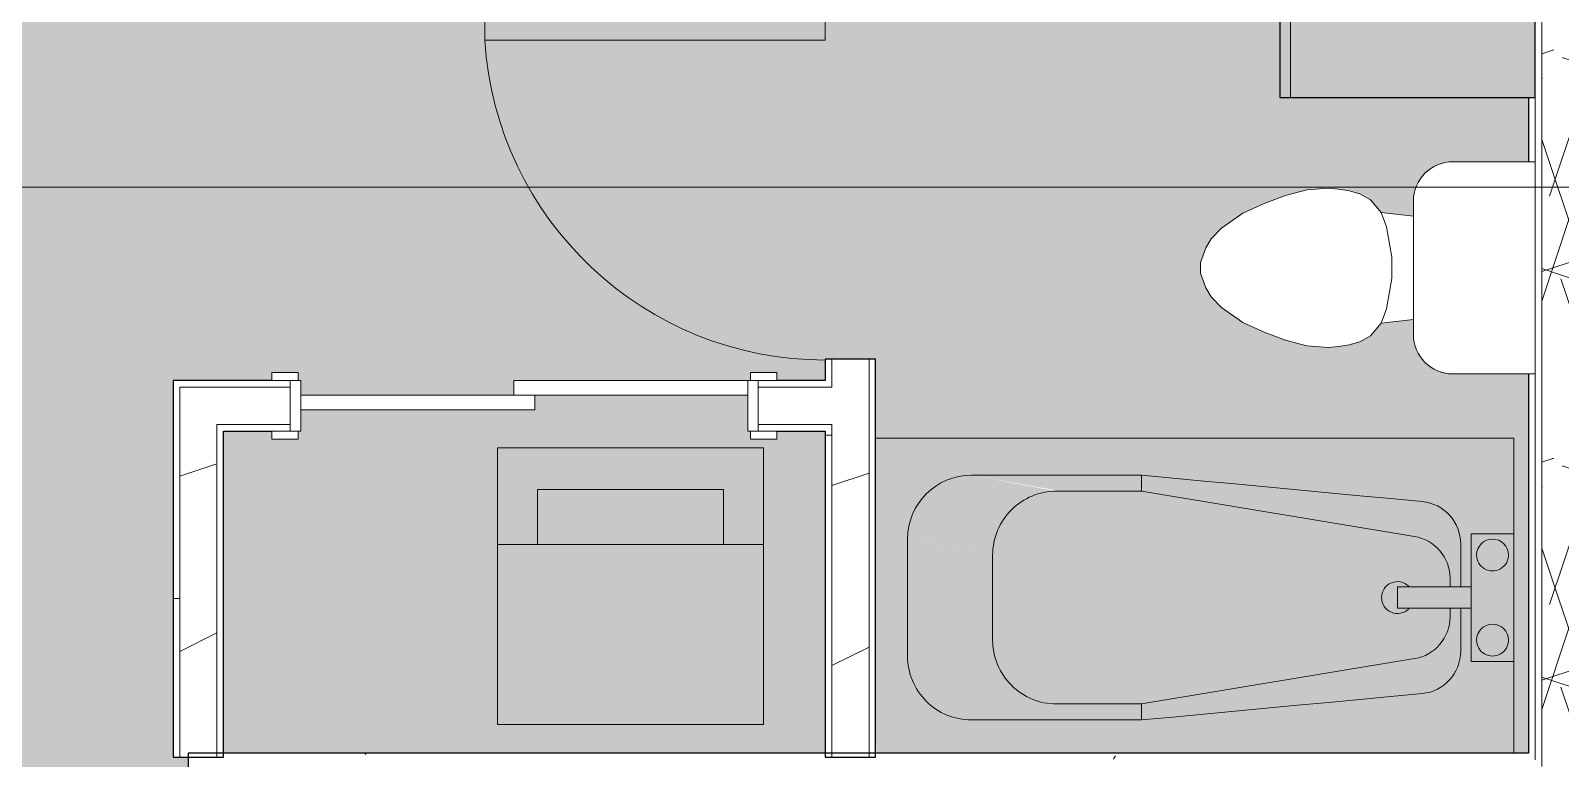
# Model space of a CAD drawing. Header units: inches. Extents: x -4414 to -113, y 9396 to 12816.
# Drawn here: x -2992.9 to -2849.1, y 11781.5 to 11849.9 of the extents above; entities that cross this region are included whole.
import ezdxf

# ---------------------------------------------------------------- set-up
doc = ezdxf.new("R2010")
doc.units = ezdxf.units.IN
doc.header["$MEASUREMENT"] = 0
for name, color, linetype, lineweight in [('0-1', 7, 'Continuous', 5), ('0-2', 7, 'Continuous', 9), ('A-AREA-PATT-6', 41, 'Continuous', 9), ('A-DOOR-1', 7, 'Continuous', 9), ('A-DOOR-2', 90, 'Continuous', 13), ('A-DOOR-FRAM-1', 90, 'Continuous', 13), ('A-WALL', 113, 'Continuous', 9), ('A-WALL-3', 250, 'Continuous', 25), ('A-WALL-4', 7, 'Continuous', 9), ('A-WALL-PATT-1', 8, 'Continuous', 9), ('A-WALL-PATT-2', 7, 'Continuous', 9), ('A-WALL-PATT-3', 111, 'Continuous', 9), ('G-ANNO-SYMB', 111, 'Continuous', 9), ('I-WALL-1', 2, 'Continuous', 25), ('P-SANR-FIXT-1', 7, 'Continuous', 9), ('P-SANR-FIXT-2', 8, 'Continuous', 9), ('P-SANR-FIXT-3', 9, 'Continuous', 9), ('Q-CASE-1', 9, 'Continuous', 9), ('Q-CASE-2', 250, 'Continuous', 25), ('Q-CASE-3', 7, 'Continuous', 9)]:
    doc.layers.add(name, color=color, linetype=linetype, lineweight=lineweight)
pattern_1 = [(0, (0, 0), (61.44, 15.36), [2.534, -43.546, 2.534, -43.546, -245.76]), (0, (0, 0), (61.44, 15.36), [-92.16, 2.534, -89.626, 2.534, -43.546, -107.52]), (0, (0, 0), (61.44, 15.36), [-230.4, 2.534, -28.186, 2.534, -74.266]), (120, (23.04, 7.68), (-44.02215, 45.5286), [2.534, -43.546, 2.534, -43.546, -245.76]), (120, (23.04, 7.68), (-44.02215, 45.5286), [-92.16, 2.534, -89.626, 2.534, -43.546, -107.52]), (120, (23.04, 7.68), (-44.02215, 45.5286), [-230.4, 2.534, -28.186, 2.534, -74.266]), (240, (30.72, 38.4), (-17.41785, -60.8886), [2.534, -43.546, 2.534, -43.546, -245.76]), (240, (30.72, 38.4), (-17.41785, -60.8886), [-92.16, 2.534, -89.626, 2.534, -43.546, -107.52]), (240, (30.72, 38.4), (-17.41785, -60.8886), [-230.4, 2.534, -28.186, 2.534, -74.266])]
pattern_2 = [(216.87, (12.795, 31.987), (95.9612857, 63.9749714), [15.994, -143.942]), (206.565, (31.987, 22.391), (-31.986981, -31.986924), [35.763, -35.763]), (198.435, (31.987, 6.397), (-63.974746, -31.987128), [20.231, -80.922])]

# ---------------------------------------------------------------- blocks, each defined once
blk = doc.blocks.new('Single-Flush - 32_ x 84_-1372862-FLOOR PLAN - 3RD FLOOR')
at = {"layer": 'A-DOOR-1'}
blk.add_arc((16, 2.37), 32.07, 93.5759, 180, dxfattribs=at)
at = {"layer": 'A-DOOR-2'}
for p, q in [((14, 2.37), (14, 34.38)), ((16, 34.38), (14, 34.38)), ((16, 2.37), (16, 34.38)), ((16, 2.37), (14, 2.37))]:
    blk.add_line(p, q, dxfattribs=at)
blk = doc.blocks.new('Stacked Washer and Dryer - 26_x25_ - Private-1372850-FLOOR PLAN - 3RD FLOOR')
at = {"layer": 'P-SANR-FIXT-2'}
blk.add_hatch(color=256, dxfattribs=at).paths.add_polyline_path([(26, -9.25), (26, 12.5), (0, 12.5), (0, -12.5), (26, -12.5)], flags=0)
at = {"layer": 'P-SANR-FIXT-1'}
for p, q in [((0, 12.5), (26, 12.5)), ((0, 12.5), (0, -12.5)), ((16.91, -12.5), (16.91, 12.5)), ((26, 12.5), (26, -12.5)), ((22.09, 8.75), (16.91, 8.75)), ((22.09, -8.75), (22.09, 8.75)), ((16.91, -8.75), (22.09, -8.75)), ((26, -12.5), (0, -12.5))]:
    blk.add_line(p, q, dxfattribs=at)
blk = doc.blocks.new('Toilet-Domestic-3D - Toilet-Domestic-3D-1352612-FLOOR PLAN - 3RD FLOOR')
at = {"layer": 'P-SANR-FIXT-1'}
for p, q in [((-9.98, 19.48), (9.98, 19.48)), ((-9.98, 11.75), (-9.98, 19.48)), ((9.98, 19.48), (9.98, 11.75)), ((6.25, 8.02), (-6.25, 8.02)), ((-4.86, 8.02), (-5.21, 5)), ((4.86, 8.02), (5.21, 5)), ((-1, 6), (-3.84, 5.5)), ((1, 6), (-1, 6)), ((3.84, 5.5), (1, 6)), ((-5.21, 5), (-6.4, 4)), ((-3.84, 5.5), (-5.21, 5)), ((5.21, 5), (3.84, 5.5)), ((6.4, 4), (5.21, 5)), ((-6.97, 3), (-7.24, 2)), ((-6.4, 4), (-6.97, 3)), ((6.97, 3), (6.4, 4)), ((7.24, 2), (6.97, 3)), ((-7.24, 2), (-7.41, 1)), ((7.41, 1), (7.24, 2)), ((-7.41, 1), (-7.5, 0)), ((-7.5, 0), (-7.33, -1.99)), ((7.33, -1.99), (7.5, 0)), ((7.5, 0), (7.41, 1)), ((-7.33, -1.99), (-6.79, -4)), ((6.79, -4), (7.33, -1.99)), ((-6.79, -4), (-6.06, -6)), ((6.06, -6), (6.79, -4)), ((-6.06, -6), (-5.13, -8)), ((5.13, -8), (6.06, -6)), ((-5.13, -8), (-3.74, -10)), ((3.74, -10), (5.13, -8)), ((-3.74, -10), (-2.74, -11)), ((2.74, -11), (3.74, -10)), ((-2.74, -11), (-1.87, -11.5)), ((-1.87, -11.5), (-0.5, -12)), ((0.5, -12), (1.87, -11.5)), ((1.87, -11.5), (2.74, -11)), ((-0.5, -12), (0.5, -12))]:
    blk.add_line(p, q, dxfattribs=at)
for centre, start, end in [((-6.25, 11.75), 180, 270), ((6.25, 11.75), 270, 360)]:
    blk.add_arc(centre, 3.73, start, end, dxfattribs=at)
blk = doc.blocks.new('OD_CW_Base Cabinet - OD_CW_Base Cabinet-1372836-FLOOR PLAN - 3RD FLOOR')
at = {"layer": 'Q-CASE-1'}
for points in [[(61.99, 24), (0.74, 24), (0.74, 1), (61.99, 1)], [(61.99, 1), (0.74, 1), (0.74, 0), (61.99, 0)]]:
    blk.add_hatch(color=256, dxfattribs=at).paths.add_polyline_path(points, flags=0)
at = {"layer": 'Q-CASE-2'}
for p, q in [((61.99, 24), (0.74, 24)), ((0.74, 24), (0.74, 0)), ((61.99, 0), (61.99, 24)), ((0.74, 0), (61.99, 0))]:
    blk.add_line(p, q, dxfattribs=at)
at = {"layer": 'Q-CASE-3'}
for p, q in [((0.74, 1), (0.74, 24)), ((0.74, 24), (61.99, 24)), ((61.99, 24), (61.99, 1)), ((0.74, 0), (0.74, 1)), ((0.74, 1), (61.99, 1)), ((61.99, 1), (0.74, 1)), ((61.99, 0), (0.74, 0)), ((61.99, 1), (61.99, 0))]:
    blk.add_line(p, q, dxfattribs=at)
blk = doc.blocks.new('Bath Tub - Maestro - 60_x30_-V21-FLOOR PLAN - 3RD FLOOR')
at = {"layer": 'P-SANR-FIXT-3'}
for points in [[(9.45, 0), (60, 0), (59.95, 29.63), (0, 29.63), (0, 21), (4, 21), (4, 16), (5, 16), (5.06, 20.74), (5.43, 21.83), (5.48, 21.94), (5.83, 22.49), (6.27, 22.97), (6.79, 23.38), (7.36, 23.69), (7.98, 23.91), (8.63, 24.03), (35, 26.5), (51, 26.5), (52.55, 26.3), (54, 25.7), (55.24, 24.74), (56.2, 23.5), (56.83, 21.83), (57, 20.5), (57, 9.5), (56.91, 8.46), (56.64, 7.45), (56.2, 6.5), (55.6, 5.64), (54.86, 4.9), (54, 4.3), (53.05, 3.86), (52.04, 3.59), (51, 3.5), (35, 3.5), (7.98, 6.09), (7.36, 6.31), (6.79, 6.62), (6.27, 7.03), (5.83, 7.51), (5.48, 8.06), (5.21, 8.67), (5.05, 9.3), (5, 9.96), (5, 14), (4, 13.96), (4, 9), (0, 9), (0, 0)], [(9.35, 20.74), (35, 25), (35, 26.5), (8.63, 24.03), (9.17, 21.56)], [(42.54, 25), (43, 25), (51, 26.5), (35, 26.5), (35, 25)], [(49, 19), (57, 20.5), (56.8, 22.05), (56.2, 23.5), (55.24, 24.74), (54, 25.7), (52.55, 26.3), (51, 26.5), (43, 25), (44.55, 24.8), (46, 24.2), (47.24, 23.24), (48.27, 21.83), (48.8, 20.5)], [(35, 5), (43, 5), (44.55, 5.2), (46.03, 5.83), (47.28, 6.81), (48.2, 8), (48.8, 9.5), (49, 11.06), (49, 19), (48.8, 20.55), (48.16, 22.05), (47.24, 23.24), (46, 24.2), (44.55, 24.8), (42.54, 25), (34.79, 24.97), (9.06, 20.64), (8.03, 20.28), (6.82, 19.17), (6.24, 18.17), (6, 16.8), (6, 16), (10.94, 16), (10.94, 14), (6, 14), (6, 13.2), (6.24, 11.83), (6.98, 10.59), (8.03, 9.72), (9.35, 9.26), (29.32, 5.94)], [(6, 16.8), (6.24, 18.17), (6.98, 19.41), (8.03, 20.28), (9.35, 20.74), (8.63, 24.03), (7.98, 23.91), (7.35, 23.69), (6.74, 23.34), (6.27, 22.97), (5.72, 22.32), (5.43, 21.83), (5.21, 21.33), (5.05, 20.7), (5.05, 19.87), (5.92, 17.06)], [(57, 9.5), (57, 20.5), (49, 19), (49, 11), (56.91, 9.52)], [(9.35, 14), (10.94, 14), (10.94, 16), (4, 16), (4, 14), (7.24, 14)], [(8.63, 5.97), (9.35, 9.26), (7.98, 9.76), (6.95, 10.62), (6.24, 11.83), (6, 13.2), (5, 9.96), (5.05, 9.3), (5.24, 8.6), (5.72, 7.68), (5.87, 7.47), (6.33, 6.98), (6.79, 6.62), (7.36, 6.31), (8, 6.08)], [(51, 3.5), (52.04, 3.59), (53.05, 3.86), (54, 4.3), (54.95, 5), (55.72, 5.83), (56.34, 6.81), (56.76, 7.9), (56.93, 8.66), (57, 9.5), (49, 11), (48.8, 9.45), (48.12, 7.9), (47.24, 6.76), (46, 5.8), (44.55, 5.2), (43.07, 4.99), (50.51, 3.59)], [(35, 3.5), (35, 5), (9.35, 9.26), (8.63, 5.97), (32.07, 3.77)], [(35, 3.5), (51, 3.5), (42.54, 5), (35, 5), (35, 3.77)]]:
    blk.add_hatch(color=256, dxfattribs=at).paths.add_polyline_path(points, flags=0)
h = blk.add_hatch(color=256, dxfattribs=at)
h.paths.add_polyline_path([(0.55, 9), (4, 9), (4, 21), (0, 21), (0, 9), (0.5, 9)], flags=0)
h.paths.add_polyline_path([(2, 9.5), (1.61, 9.55), (1.25, 9.7), (0.94, 9.94), (0.7, 10.25), (0.55, 10.61), (0.51, 11.06), (0.55, 11.39), (0.7, 11.75), (0.94, 12.06), (1.25, 12.3), (1.61, 12.45), (2, 12.5), (2.39, 12.45), (2.75, 12.3), (3.06, 12.06), (3.33, 11.67), (3.49, 11.06), (3.5, 11), (3.45, 10.61), (3.3, 10.25), (3.06, 9.94), (2.75, 9.7), (2.39, 9.55)], flags=0)
h.paths.add_polyline_path([(2, 17.5), (1.61, 17.55), (1.25, 17.7), (0.94, 17.94), (0.7, 18.25), (0.55, 18.61), (0.5, 19), (0.55, 19.39), (0.7, 19.75), (0.94, 20.06), (1.25, 20.3), (1.61, 20.45), (2, 20.5), (2.39, 20.45), (2.75, 20.3), (3.06, 20.06), (3.3, 19.75), (3.45, 19.39), (3.5, 19), (3.33, 18.33), (3.3, 18.25), (3.02, 17.91), (2.75, 17.7), (2.39, 17.55)], flags=0)
h = blk.add_hatch(color=256, dxfattribs=at)
h.paths.add_polyline_path([(2, 9.5), (2.39, 9.55), (2.75, 9.7), (3.06, 9.94), (3.3, 10.25), (3.45, 10.61), (3.49, 11.06), (3.33, 11.67), (3.3, 11.75), (3.06, 12.06), (2.75, 12.3), (2.39, 12.45), (2, 12.5), (1.61, 12.45), (1.25, 12.3), (0.94, 12.06), (0.7, 11.75), (0.51, 11.06), (0.5, 11), (0.55, 10.61), (0.7, 10.25), (0.94, 9.94), (1.25, 9.7), (1.61, 9.55)], flags=0)
h.paths.add_polyline_path([(2, 17.5), (2.39, 17.55), (3.02, 17.91), (3.06, 17.94), (3.33, 18.33), (3.45, 18.61), (3.5, 19), (3.45, 19.39), (3.3, 19.75), (3.06, 20.06), (2.75, 20.3), (2.38, 20.45), (2, 20.5), (1.61, 20.45), (1.25, 20.3), (0.94, 20.06), (0.7, 19.75), (0.55, 19.39), (0.5, 19), (0.55, 18.61), (0.7, 18.25), (0.94, 17.94), (1.25, 17.7), (1.61, 17.55)], flags=0)
h = blk.add_hatch(color=256, dxfattribs=at)
h.paths.add_polyline_path([(5, 9.96), (6, 13.2), (6, 14), (5, 14), (5, 10.39)], flags=0)
h.paths.add_polyline_path([(5.54, 16), (6, 16), (6, 16.8), (5, 20.04), (5.05, 16), (5.21, 16)], flags=0)
at = {"layer": 'P-SANR-FIXT-1'}
for p, q in [((0, 29.63), (0, 21)), ((35, 26.5), (51, 26.5)), ((35, 26.5), (35, 25)), ((35, 25), (9.35, 20.74)), ((43, 25), (35, 25)), ((4, 21), (0, 21)), ((0, 21), (0, 9)), ((4, 16), (4, 21)), ((57, 20.5), (57, 9.5)), ((5, 16), (5, 20.04)), ((49, 11), (49, 19)), ((4, 14), (4, 16)), ((4, 16), (10.94, 16)), ((6, 16.8), (6, 16)), ((10.94, 14), (10.94, 16)), ((4, 9), (4, 14)), ((10.94, 14), (4, 14)), ((5, 9.96), (5, 14)), ((6, 14), (6, 13.2)), ((0, 9), (0, 0)), ((0, 9), (4, 9)), ((9.35, 9.26), (35, 5)), ((35, 3.5), (35, 5)), ((35, 5), (43, 5)), ((51, 3.5), (35, 3.5)), ((0, 0), (60, 0))]:
    blk.add_line(p, q, dxfattribs=at)
at = {"layer": 'P-SANR-FIXT-1', "flags": 128}
for points in [[(8.63, 24.03), (11.56, 24.3), (14.49, 24.58), (17.42, 24.85), (20.35, 25.13), (23.28, 25.4), (26.21, 25.68), (29.14, 25.95), (32.07, 26.23), (35, 26.5)], [(35, 3.5), (32.07, 3.77), (29.14, 4.05), (26.21, 4.32), (23.28, 4.6), (20.35, 4.87), (17.42, 5.15), (14.49, 5.42), (11.56, 5.7), (8.63, 5.97)]]:
    blk.add_lwpolyline(points, dxfattribs=at)
at = {"layer": 'P-SANR-FIXT-1'}
for centre, radius, start, end in [((51, 20.5), 6, 360, 90), ((43, 19), 6, 360, 90), ((9, 20.04), 4, 95.3558, 180), ((2, 19), 1.5, 360, 180), ((10, 16.8), 4, 99.4223, 180), ((2, 19), 1.5, 180, 360), ((10.94, 15), 1.5, 360, 135), ((10.94, 15), 1.5, 225, 360), ((10, 13.2), 4, 180, 260.5777), ((2, 11), 1.5, 360, 180), ((2, 11), 1.5, 180, 360), ((43, 11), 6, 270, 0), ((9, 9.96), 4, 180, 264.6442), ((51, 9.5), 6, 270, 360)]:
    blk.add_arc(centre, radius, start, end, dxfattribs=at)
blk = doc.blocks.new('FOLDING_SLIDING CLOSET - 42_ x 80_-1372875-FLOOR PLAN - 3RD FLOOR')
at = {"layer": 'A-DOOR-1'}
for p, q in [((-23.75, 3.25), (-21.25, 3.25)), ((-23.75, 2.5), (-23.75, 3.25)), ((-21.25, 3.25), (-21.25, 2.5)), ((21.25, 3.25), (23.75, 3.25)), ((21.25, 2.5), (21.25, 3.25)), ((23.75, 3.25), (23.75, 2.5)), ((-21.25, 2.5), (-23.75, 2.5)), ((23.75, 2.5), (21.25, 2.5)), ((-23.75, -2.25), (-21.25, -2.25)), ((-23.75, -3), (-23.75, -2.25)), ((-21.25, -2.25), (-21.25, -3)), ((21.25, -2.25), (23.75, -2.25)), ((21.25, -3), (21.25, -2.25)), ((23.75, -2.25), (23.75, -3)), ((-21.25, -3), (-23.75, -3)), ((23.75, -3), (21.25, -3))]:
    blk.add_line(p, q, dxfattribs=at)
at = {"layer": 'A-DOOR-2'}
for p, q in [((-1, 0.5), (21, 0.5)), ((-1, -0.88), (-1, 0.5)), ((21, 0.5), (21, -0.88)), ((-21, -0.88), (1, -0.88)), ((-21, -2.25), (-21, -0.88)), ((21, -0.88), (-1, -0.88)), ((1, -0.88), (1, -2.25)), ((1, -2.25), (-21, -2.25))]:
    blk.add_line(p, q, dxfattribs=at)
at = {"layer": 'A-DOOR-FRAM-1'}
for p, q in [((-22, 2.5), (-21, 2.5)), ((-22, -2.25), (-22, 2.5)), ((-21, 2.5), (-21, -2.25)), ((21, 2.5), (22, 2.5)), ((21, -2.25), (21, 2.5)), ((22, 2.5), (22, -2.25)), ((-21, -2.25), (-22, -2.25)), ((22, -2.25), (21, -2.25))]:
    blk.add_line(p, q, dxfattribs=at)
blk = doc.blocks.new('1750 Ox - Unit Layouts_rvt-1-FLOOR PLAN - 3RD FLOOR')
at = {"layer": 'A-WALL-PATT-1'}
h = blk.add_hatch(dxfattribs=at)
h.set_pattern_fill('FP_1', color=256, style=0, pattern_type=2)
h.set_pattern_definition(pattern_2)
h.paths.add_polyline_path([(-2914.12, 11781.61), (-2914.12, 11819.01), (-2917.62, 11819.01), (-2917.62, 11781.61)], flags=0)
h.paths.add_polyline_path([(-2917.62, 11851.01), (-2914.12, 11851.01), (-2914.12, 11926.54), (-2917.62, 11926.54), (-2917.62, 11853.64)], flags=0)
h = blk.add_hatch(dxfattribs=at)
h.set_pattern_fill('FP_1', color=256, style=0, pattern_type=2)
h.set_pattern_definition(pattern_2)
h.paths.add_polyline_path([(-2978.93, 11781.61), (-2975.43, 11781.61), (-2975.43, 11816.39), (-2978.93, 11816.39), (-2978.93, 11785.16)], flags=0)
at = {"layer": 'A-WALL-PATT-2'}
h = blk.add_hatch(dxfattribs=at)
h.set_pattern_fill('FP_2', color=256, style=0, pattern_type=2)
h.set_pattern_definition(pattern_1)
h.paths.add_polyline_path([(-2917.63, 11781.99), (-2917.62, 11781.99), (-2917.62, 11812.89), (-2918.25, 11812.89), (-2918.25, 11781.99)], flags=0)
h.paths.add_polyline_path([(-2918.25, 11816.39), (-2917.62, 11816.39), (-2917.62, 11819.01), (-2918.25, 11819.01), (-2918.25, 11817.01)], flags=0)
h.paths.add_polyline_path([(-2918.25, 11851.01), (-2917.62, 11851.01), (-2917.62, 11853.64), (-2918.25, 11853.64), (-2918.25, 11853.01)], flags=0)
h.paths.add_polyline_path([(-2918.25, 11857.14), (-2917.62, 11857.14), (-2917.62, 11890.09), (-2918.25, 11890.09), (-2918.25, 11857.76)], flags=0)
h.paths.add_polyline_path([(-2917.62, 11893.59), (-2917.62, 11925.91), (-2918.25, 11925.91), (-2918.25, 11893.59)], flags=0)
h = blk.add_hatch(dxfattribs=at)
h.set_pattern_fill('FP_2', color=256, style=0, pattern_type=2)
h.set_pattern_definition(pattern_1)
h.paths.add_polyline_path([(-2979.55, 11781.61), (-2978.93, 11781.61), (-2978.93, 11817.01), (-2979.55, 11817.01), (-2979.55, 11784.36)], flags=0)
at = {"layer": 'A-WALL-3'}
for p, q in [((-2913.5, 11819.01), (-2918.25, 11819.01)), ((-2918.25, 11819.01), (-2918.25, 11817.01)), ((-2913.5, 11781.61), (-2913.5, 11819.01)), ((-2978.93, 11817.01), (-2979.55, 11817.01)), ((-2979.55, 11817.01), (-2979.55, 11781.61)), ((-2974.8, 11817.01), (-2978.93, 11817.01)), ((-2970.28, 11817.01), (-2974.8, 11817.01)), ((-2918.25, 11817.01), (-2922.78, 11817.01)), ((-2974.8, 11781.61), (-2974.8, 11812.26)), ((-2974.8, 11812.26), (-2970.28, 11812.26)), ((-2922.78, 11812.26), (-2918.25, 11812.26)), ((-2918.25, 11812.26), (-2918.25, 11781.61)), ((-2979.55, 11781.61), (-2974.8, 11781.61)), ((-2918.25, 11781.61), (-2913.5, 11781.61))]:
    blk.add_line(p, q, dxfattribs=at)
at = {"layer": 'A-WALL-4'}
for p, q in [((-2917.62, 11819.01), (-2917.62, 11816.39)), ((-2914.12, 11819.01), (-2914.12, 11781.61)), ((-2978.93, 11816.39), (-2978.93, 11781.61)), ((-2978.93, 11816.39), (-2975.43, 11816.39)), ((-2975.43, 11816.39), (-2974.8, 11816.39)), ((-2974.8, 11816.39), (-2968.53, 11816.39)), ((-2924.53, 11816.39), (-2918.25, 11816.39)), ((-2918.25, 11816.39), (-2917.62, 11816.39)), ((-2975.43, 11812.89), (-2975.43, 11781.61)), ((-2975.43, 11812.89), (-2974.8, 11812.89)), ((-2974.8, 11812.89), (-2968.53, 11812.89)), ((-2924.53, 11812.89), (-2918.25, 11812.89)), ((-2918.25, 11812.89), (-2917.62, 11812.89)), ((-2917.62, 11812.89), (-2917.62, 11781.61))]:
    blk.add_line(p, q, dxfattribs=at)
at = {"layer": '0-2'}
for name, p, rotation in [('OD_CW_Base Cabinet - OD_CW_Base Cabinet-1372836-FLOOR PLAN - 3RD FLOOR', (-2875.5, 11905.6), 269.9999999999972), ('Single-Flush - 32_ x 84_-1372862-FLOOR PLAN - 3RD FLOOR', (-2915.87, 11835.01), 90.00000000000425), ('Toilet-Domestic-3D - Toilet-Domestic-3D-1352612-FLOOR PLAN - 3RD FLOOR', (-2870.97, 11827.61), 270.0000000000011), ('FOLDING_SLIDING CLOSET - 42_ x 80_-1372875-FLOOR PLAN - 3RD FLOOR', (-2946.53, 11814.76), 180), ('Bath Tub - Maestro - 60_x30_-V21-FLOOR PLAN - 3RD FLOOR', (-2853.5, 11811.61), 180), ('Stacked Washer and Dryer - 26_x25_ - Private-1372850-FLOOR PLAN - 3RD FLOOR', (-2936.54, 11784.68), 89.99999999999554)]:
    blk.add_blockref(name, p, dxfattribs=dict(at, rotation=rotation))

msp = doc.modelspace()

# ---------------------------------------------------------------- hatches: boundary and pattern name
at = {"layer": 'A-AREA-PATT-6'}
h = msp.add_hatch(color=256, dxfattribs=at)
h.paths.add_polyline_path([(-2981.1237, 11720.9894), (-2982.8737, 11720.9894), (-2982.8737, 11756.9894), (-2981.1237, 11756.9894), (-2981.1237, 11721.3644)], flags=0)
h.paths.add_polyline_path([(-2991.6542, 11718.9894), (-2981.1237, 11719.0519), (-2981.1237, 11720.9894), (-2979.1237, 11720.9894), (-2979.1237, 11721.9894), (-2978.1237, 11721.9894), (-2978.1237, 11781.6144), (-2979.5539, 11781.6144), (-2979.5539, 11817.0144), (-2970.2763, 11817.0144), (-2970.2763, 11817.7644), (-2967.7763, 11817.7644), (-2967.7763, 11817.0144), (-2967.5263, 11817.0144), (-2967.5263, 11815.6394), (-2947.5263, 11815.6394), (-2947.5263, 11817.0144), (-2925.2763, 11817.0144), (-2925.2763, 11817.7644), (-2922.7763, 11817.7644), (-2922.7763, 11817.0144), (-2918.2487, 11817.0144), (-2918.2487, 11819.0144), (-2913.4987, 11819.0144), (-2913.4987, 11811.6144), (-2853.4987, 11811.6144), (-2853.4987, 11781.9894), (-2852.1237, 11781.9894), (-2852.1237, 11817.6382), (-2859.225, 11817.6382), (-2860.4978, 11817.8929), (-2861.0881, 11818.1374), (-2861.8598, 11818.7296), (-2862.452, 11819.5013), (-2862.8242, 11820.4), (-2862.9512, 11821.4407), (-2862.9512, 11822.7527), (-2865.975, 11822.405), (-2866.975, 11821.2133), (-2867.975, 11820.6465), (-2869.4845, 11820.2887), (-2870.975, 11820.1144), (-2872.9673, 11820.2887), (-2875.4987, 11821.0173), (-2876.975, 11821.5546), (-2878.975, 11822.4872), (-2880.975, 11823.8746), (-2881.975, 11824.8746), (-2882.475, 11825.7407), (-2882.975, 11827.1144), (-2882.975, 11828.1144), (-2882.475, 11829.4881), (-2881.975, 11830.3542), (-2880.975, 11831.3542), (-2878.975, 11832.7416), (-2876.975, 11833.6742), (-2874.975, 11834.4021), (-2872.9673, 11834.9401), (-2870.975, 11835.1144), (-2869.4845, 11834.9401), (-2868.975, 11834.8502), (-2867.975, 11834.5823), (-2866.975, 11834.0155), (-2865.975, 11832.8238), (-2862.9512, 11832.4761), (-2862.9512, 11833.8644), (-2862.8242, 11834.8288), (-2862.452, 11835.7275), (-2861.8598, 11836.4992), (-2861.0881, 11837.0914), (-2859.8605, 11837.507), (-2859.225, 11837.5906), (-2852.1237, 11837.5906), (-2852.1237, 11843.6144), (-2875.4987, 11843.6144), (-2875.4987, 11904.8644), (-2852.1237, 11904.8644), (-2852.1237, 11925.9144), (-2876.4987, 11925.9144), (-2876.4987, 11930.6644), (-2852.1237, 11930.6644), (-2852.1237, 12115.9019), (-2940.3737, 12115.9019), (-2940.3737, 12081.4394), (-2946.7487, 12081.4394), (-2946.7487, 12086.1894), (-2945.1237, 12086.1894), (-2945.1436, 12115.9019), (-2945.3112, 12115.9019), (-2945.3112, 12119.7769), (-2947.3112, 12119.7769), (-2947.3112, 12120.3394), (-2949.5987, 12120.3394), (-2949.5987, 12091.4644), (-2959.284, 12091.4644), (-2959.3487, 12090.9644), (-2959.4134, 12090.9644), (-2959.4134, 12091.4644), (-2975.9586, 12091.4644), (-2976.0362, 12090.9644), (-2976.4889, 12090.9644), (-2976.4889, 12091.4644), (-2977.5987, 12091.4644), (-2977.5987, 12120.3394), (-2981.3362, 12120.3394), (-2981.3362, 12119.7769), (-2978.7737, 12119.7769), (-2978.7737, 12086.1894), (-2976.7487, 12086.1894), (-2976.7487, 12081.4394), (-2978.7737, 12081.4394), (-2978.7737, 11969.6644), (-2983.5237, 11969.6644), (-2983.5237, 12115.9019), (-2983.7112, 12115.9019), (-2983.7112, 12119.2769), (-3021.7362, 12119.2769), (-3021.7362, 12115.9019), (-3098.9112, 12115.9019), (-3098.9112, 12119.2769), (-3136.9362, 12119.2769), (-3136.9362, 12115.9019), (-3134.1237, 12115.9019), (-3134.1237, 12064.8541), (-3119.3737, 12064.8541), (-3119.3737, 12046.8541), (-3123.3737, 12046.8541), (-3123.3737, 12010.8541), (-3119.3737, 12010.8541), (-3119.3737, 11992.8541), (-3134.1237, 11992.8541), (-3134.1237, 11851.2394), (-3103.4002, 11851.2394), (-3103.4002, 11862.1465), (-3086.9002, 11862.1465), (-3086.9002, 11851.2394), (-3079.4002, 11851.2394), (-3079.4002, 11862.1465), (-3062.9002, 11862.1465), (-3062.9002, 11851.2394), (-3055.4002, 11851.2394), (-3055.4002, 11862.1465), (-3038.9002, 11862.1465), (-3038.9002, 11851.2394), (-3022.0024, 11851.2394), (-3022.0024, 11815.2394), (-3029.5539, 11815.2394), (-3029.5539, 11813.8112), (-3029.7507, 11813.6144), (-3030.6468, 11813.6144), (-3030.6468, 11813.3644), (-3034.5098, 11813.3644), (-3034.5098, 11813.1144), (-3036.2146, 11813.1144), (-3036.2146, 11813.3644), (-3045.7039, 11813.3644), (-3045.7039, 11813.1144), (-3046.2945, 11813.1144), (-3046.2945, 11813.3644), (-3046.885, 11813.3644), (-3046.885, 11813.1144), (-3047.4756, 11813.1144), (-3047.4756, 11813.3644), (-3048.0661, 11813.3644), (-3048.0661, 11813.1144), (-3048.6567, 11813.1144), (-3048.6567, 11813.3644), (-3049.2472, 11813.3644), (-3049.2472, 11813.1144), (-3049.8378, 11813.1144), (-3049.8378, 11813.3644), (-3052.4609, 11813.3644), (-3052.482, 11813.6144), (-3053.4103, 11813.6676), (-3053.5539, 11813.8112), (-3053.5539, 11815.2394), (-3111.5539, 11815.2394), (-3111.5539, 11784.1446), (-3111.1789, 11784.1446), (-3111.1789, 11760.1446), (-3111.5539, 11760.1446), (-3111.5539, 11745.6144), (-3075.3039, 11745.6144), (-3075.3039, 11753.6144), (-3039.5539, 11753.6144), (-3039.5539, 11723.6144), (-3075.3039, 11723.6144), (-3075.3039, 11721.9894), (-3019.1237, 11721.9894), (-3019.1237, 11720.9894), (-3017.1237, 11720.9894), (-3017.1237, 11719.0519), (-3016.4987, 11718.9894)], flags=0)
h.paths.add_polyline_path([(-2918.7896, 11781.9894), (-2918.2487, 11781.9894), (-2918.2487, 11812.2644), (-2922.7763, 11812.2644), (-2922.7763, 11811.5144), (-2925.2763, 11811.5144), (-2925.2763, 11812.2644), (-2925.5263, 11812.2644), (-2925.5263, 11815.6394), (-2945.5263, 11815.6394), (-2945.5263, 11814.2644), (-2967.5263, 11814.2644), (-2967.5263, 11812.2644), (-2967.7763, 11812.2644), (-2967.7763, 11811.5144), (-2970.2763, 11811.5144), (-2970.2763, 11812.2644), (-2974.8039, 11812.2644), (-2974.7865, 11781.9894), (-2924.0436, 11781.9894)], flags=0)
h.paths.add_polyline_path([(-2949.0436, 11784.6801), (-2949.0436, 11810.6801), (-2924.0436, 11810.6801), (-2924.0436, 11784.6801), (-2933.3625, 11784.6801)], flags=0)
h.paths.add_polyline_path([(-2918.2487, 11851.0144), (-2918.2487, 11853.0144), (-2921.7487, 11853.0144), (-2921.7487, 11852.2644), (-2924.2487, 11852.2644), (-2924.2487, 11853.0144), (-2924.4987, 11853.0144), (-2924.4987, 11854.3894), (-2944.4987, 11854.3894), (-2944.4987, 11853.0144), (-2966.7487, 11852.984), (-2966.7487, 11852.2644), (-2969.2487, 11852.2644), (-2969.2487, 11853.0144), (-2983.5237, 11853.0144), (-2983.5237, 11933.6644), (-2978.7737, 11933.6644), (-2978.7737, 11930.6644), (-2969.2487, 11930.6644), (-2969.2487, 11931.4144), (-2966.7487, 11931.4144), (-2966.7487, 11930.6644), (-2944.4987, 11930.6644), (-2944.4987, 11929.2894), (-2924.4987, 11929.2894), (-2924.4987, 11930.6644), (-2924.2487, 11930.6644), (-2924.2487, 11931.4144), (-2921.7487, 11931.4144), (-2921.7487, 11930.6644), (-2910.4987, 11930.6644), (-2910.4987, 11925.9144), (-2913.4987, 11925.9144), (-2913.4987, 11851.0144), (-2917.6237, 11851.0144)], flags=0)
h.paths.add_polyline_path([(-2962.5084, 11854.3894), (-2946.4987, 11854.3894), (-2946.4987, 11855.7644), (-2924.4987, 11855.7644), (-2924.4987, 11857.7644), (-2924.2487, 11857.7644), (-2924.2487, 11858.5144), (-2921.7487, 11858.5144), (-2921.7487, 11857.7644), (-2918.2487, 11857.7644), (-2918.2487, 11889.4644), (-2978.7737, 11889.4644), (-2978.7737, 11857.7644), (-2969.2487, 11857.7644), (-2969.2487, 11858.5144), (-2966.7487, 11858.5144), (-2966.7487, 11857.7644), (-2966.4987, 11857.7644), (-2966.4987, 11854.3894)], flags=0)
h.paths.add_polyline_path([(-2964.8705, 11894.2144), (-2918.2487, 11894.2144), (-2918.2487, 11925.9144), (-2921.7487, 11925.9144), (-2921.7487, 11925.1644), (-2924.2487, 11925.1644), (-2924.2487, 11925.9144), (-2924.4987, 11925.9144), (-2924.4987, 11927.9144), (-2946.4987, 11927.9144), (-2946.4987, 11929.2894), (-2966.4987, 11929.2894), (-2966.4987, 11925.9144), (-2966.7487, 11925.9144), (-2966.7487, 11925.1644), (-2969.2487, 11925.1644), (-2969.2487, 11925.9144), (-2978.7737, 11925.9144), (-2978.7737, 11894.2144), (-2975.1237, 11894.2144)], flags=0)
h.paths.add_polyline_path([(-3109.6987, 11943.3012), (-3109.6987, 11978.3012), (-3103.6987, 11978.3012), (-3103.6987, 11979.3012), (-3067.6987, 11979.3012), (-3067.6987, 11978.3012), (-3061.6987, 11978.3012), (-3061.6987, 11943.3012), (-3099.3319, 11943.3012)], flags=0)
h.paths.add_polyline_path([(-2853.5436, 11950.8601), (-2871.5436, 11950.8601), (-2871.5436, 11968.8601), (-2853.5436, 11968.8601)], flags=0)
h.paths.add_polyline_path([(-2927.1293, 11972.8601), (-2933.0436, 11972.8601), (-2933.0436, 12050.8601), (-2853.0436, 12050.8601), (-2853.0436, 11972.8601), (-2898.8906, 11972.8601)], flags=0)
h.paths.add_polyline_path([(-3046.5779, 11990.3644), (-3057.3737, 11990.3644), (-3057.3737, 11996.3644), (-3058.3737, 11996.3644), (-3058.3737, 12068.3644), (-3057.3737, 12068.3644), (-3057.3737, 12074.3644), (-3022.3737, 12074.3644), (-3022.3737, 11990.3644), (-3046.2592, 11990.3644)], flags=0)
h.paths.add_polyline_path([(-3103.3737, 11999.3644), (-3103.3737, 12059.3644), (-3073.3737, 12059.3644), (-3073.3737, 11999.3644), (-3079.7107, 11999.3644)], flags=0)
h.paths.add_polyline_path([(-2853.5436, 12052.7919), (-2871.5436, 12052.7919), (-2871.5436, 12070.7919), (-2853.5436, 12070.7919)], flags=0)
at = {"layer": 'A-WALL-PATT-3'}
h = msp.add_hatch(dxfattribs=at)
h.set_pattern_fill('FP_2', color=256, style=0, pattern_type=2)
h.set_pattern_definition(pattern_1)
h.paths.add_polyline_path([(-2851.4987, 11721.9894), (-2851.4987, 11776.6144), (-2852.1237, 11776.6144), (-2852.1237, 11721.9894)], flags=0)
h.paths.add_polyline_path([(-2851.4987, 11781.3644), (-2851.4987, 11817.6382), (-2852.1237, 11817.6382), (-2852.1237, 11781.3644)], flags=0)
h.paths.add_polyline_path([(-2852.1237, 11837.5906), (-2851.4987, 11837.5906), (-2851.4987, 11843.6144), (-2852.1237, 11843.6144)], flags=0)
h.paths.add_polyline_path([(-2851.8937, 11904.8644), (-2851.4987, 11904.8644), (-2851.4987, 12115.9019), (-2852.1237, 12115.9019), (-2852.1237, 11904.8644)], flags=0)
h = msp.add_hatch(dxfattribs=at)
h.set_pattern_fill('FP_2', color=256, style=0, pattern_type=2)
h.set_pattern_definition(pattern_1)
h.paths.add_polyline_path([(-2851.4987, 11721.3644), (-2850.8737, 11721.3695), (-2850.8737, 11777.2394), (-2851.4987, 11777.2394), (-2851.4987, 11721.9894)], flags=0)
h.paths.add_polyline_path([(-2850.8737, 11780.7394), (-2850.8737, 12116.5269), (-2851.4987, 12116.5269), (-2851.4987, 11780.7394)], flags=0)
h = msp.add_hatch(dxfattribs=at)
h.set_pattern_fill('FP_9', color=256, style=0, pattern_type=2)
h.set_pattern_definition([(161.57, (0.96, 0.96), (-7.6802237, -0.0009796), [0, -54.643, 6.067, 0]), (18.43, (-0.96, 0.96), (-7.6802237, 0.0009796), [0, -54.643, 6.067, 0]), (108.43, (0.96, 0.96), (3.8382953, -19.2013653), [18.211, -42.499]), (71.57, (-0.96, 0.96), (3.8382953, 19.2013653), [18.211, -42.499])])
h.paths.add_polyline_path([(-2850.8737, 11720.7394), (-2847.3737, 11720.7394), (-2847.3737, 12116.5269), (-2850.8737, 12116.5269), (-2850.8737, 11720.898)], flags=0)
h = msp.add_hatch(dxfattribs=at)
h.set_pattern_fill('FP_2', color=256, style=0, pattern_type=2)
h.set_pattern_definition(pattern_1)
h.paths.add_polyline_path([(-2978.1237, 11781.3644), (-2852.1237, 11781.4233), (-2852.1237, 11781.9894), (-2914.1237, 11781.9894), (-2914.1237, 11781.6144), (-2917.6237, 11781.6629), (-2917.6237, 11781.9894), (-2975.4289, 11781.9894), (-2975.4289, 11781.6144), (-2978.1237, 11781.6144)], flags=0)

# ---------------------------------------------------------------- linework, layer by layer
at = {"layer": 'A-WALL'}
for p, q in [((-2850.8737, 11780.7394), (-2850.8737, 12116.5269)), ((-2851.4987, 11837.5906), (-2851.4987, 11843.6144)), ((-2851.4987, 11781.3644), (-2851.4987, 11817.6382))]:
    msp.add_line(p, q, dxfattribs=at)
at = {"layer": 'G-ANNO-SYMB'}
msp.add_line((-350.575, 11835.1926), (-4107.5071, 11835.1926), dxfattribs=at)
at = {"layer": 'I-WALL-1'}
for p, q in [((-2852.1237, 11843.6144), (-2852.1237, 11837.5906)), ((-2852.1237, 11817.6382), (-2852.1237, 11781.9894)), ((-2978.1237, 11781.9894), (-2978.1237, 11721.9894)), ((-2852.1237, 11781.9894), (-2978.1237, 11781.9894))]:
    msp.add_line(p, q, dxfattribs=at)

# ---------------------------------------------------------------- block references
at = {"layer": '0-1'}
msp.add_blockref('1750 Ox - Unit Layouts_rvt-1-FLOOR PLAN - 3RD FLOOR', (0, 0), dxfattribs=at)

doc.saveas('drawing.dxf')
